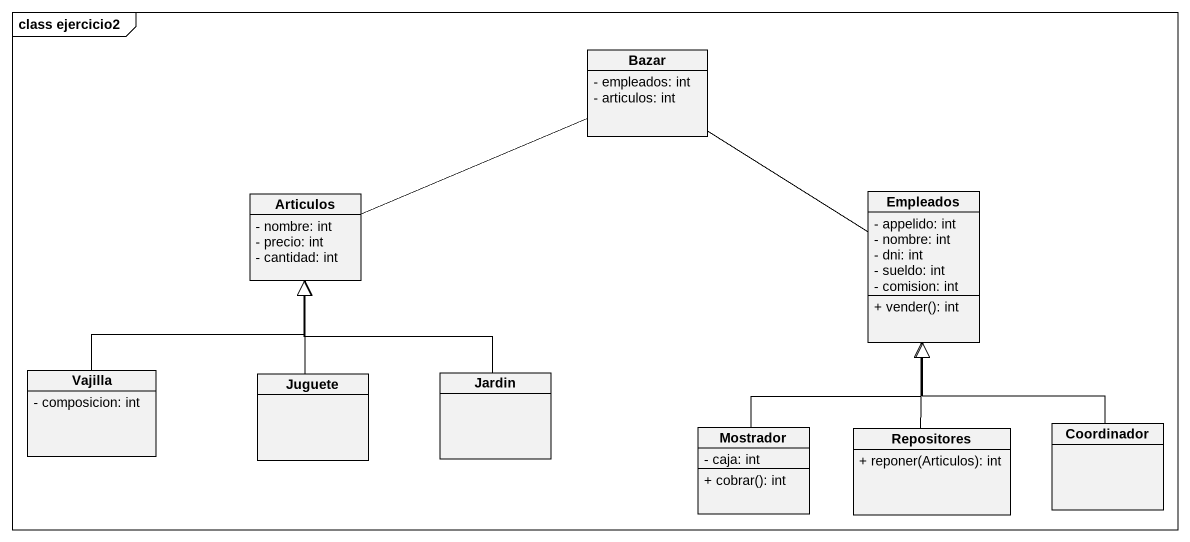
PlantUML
@startuml
mainframe class ejercicio2
hide circle
hide empty members
skinparam classAttributeIconSize 0
class Bazar {
  - empleados: int
  - articulos: int
}
class Articulos {
  - nombre: int
  - precio: int
  - cantidad: int
}
class Empleados {
  - appelido: int
  - nombre: int
  - dni: int
  - sueldo: int
  - comision: int
  + vender(): int
}
class Vajilla {
  - composicion: int
}
class Juguete
class Jardin
class Coordinador
class Mostrador {
  - caja: int
  + cobrar(): int
}
class Repositores {
  + reponer(Articulos): int
}
Articulos -right- Bazar
Empleados -up- Bazar
Vajilla -up-|> Articulos
Juguete -up-|> Articulos
Jardin -up-|> Articulos
Coordinador -up-|> Empleados
Mostrador -up-|> Empleados
Repositores -up-|> Empleados
@enduml
